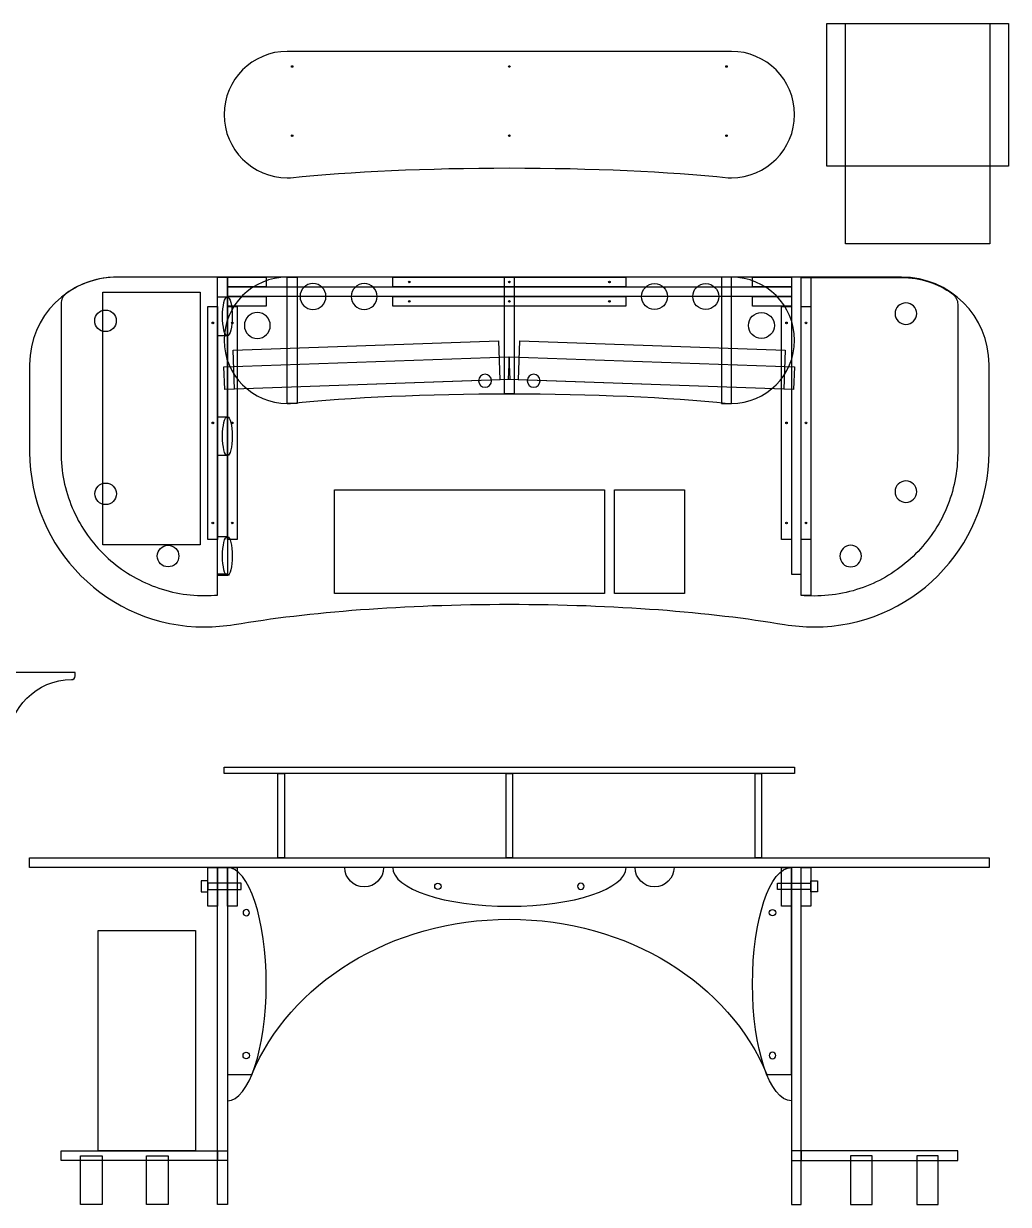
# Model space of a CAD drawing. Extents: x -964 to 14369, y 128 to 12314.
# Drawn here: x 4335 to 9804, y 4794 to 11354 of the extents above; entities that cross this region are included whole.
import ezdxf

# ---------------------------------------------------------------- set-up
doc = ezdxf.new("R2010")
doc.units = 0
doc.layers.add('desk_2009', color=7, linetype='CONTINUOUS')

msp = doc.modelspace()

# ---------------------------------------------------------------- linework, layer by layer
at = {"layer": 'desk_2009', "color": 1}
for points in [[(9804.027, 10561.966), (8796.027, 10561.966), (8796.027, 11353.968), (9804.027, 11353.968), (9804.027, 10561.966), (9804.027, 10561.966)], [(9700.359, 10129.966), (8899.697, 10129.966), (8899.697, 11353.968), (9700.359, 11353.968), (9700.359, 10129.966), (9700.359, 10129.966)], [(8265.7861, 11199.729), (5799.7861, 11199.729)], [(5826.7861, 11111.168), (5826.7861, 11111.168)], [(7032.918, 11111.168), (7032.918, 11111.168)], [(8238.7861, 11111.168), (8238.7861, 11111.168)], [(5826.7861, 10726.815), (5826.7861, 10726.815)], [(7032.918, 10726.815), (7032.918, 10726.815)], [(8238.7861, 10726.815), (8238.7861, 10726.815)], [(5799.7861, 10497.729), (5817.9881, 10497.729)], [(5799.7861, 10497.729), (5799.7861, 10497.729)], [(8247.8481, 10497.729), (8265.7861, 10497.729)], [(9210.918, 9945.7852), (4854.918, 9945.7852)], [(5412.9175, 8179.2462), (5412.9175, 9945.7852), (4854.9185, 9945.7852), (4854.9185, 9945.7852)], [(5466.917, 8294.277), (5412.917, 8294.277), (5412.917, 9945.785), (5466.917, 9945.785), (5466.917, 8294.277), (5466.917, 8294.277)], [(5682.918, 9891.785), (5466.918, 9891.785), (5466.918, 9945.785), (5682.918, 9945.785), (5682.918, 9891.785), (5682.918, 9891.785)], [(5853.786, 9244.152), (5799.786, 9244.152), (5799.786, 9945.785), (5853.786, 9945.785), (5853.786, 9244.152), (5853.786, 9244.152)], [(8265.7861, 9945.7852), (5799.7861, 9945.7852)], [(6385.31, 9945.785), (7680.527, 9945.785), (7680.527, 9891.785), (6385.31, 9891.785), (6385.31, 9945.785), (6385.31, 9945.785)], [(6477.1475, 9923.2852), (6477.1475, 9923.2852)], [(7059.918, 9297.893), (7005.918, 9297.893), (7005.918, 9945.786), (7059.918, 9945.786), (7059.918, 9297.893), (7059.918, 9297.893)], [(7032.918, 9923.2852), (7032.918, 9923.2852)], [(7588.6895, 9914.2852), (7588.6895, 9914.2852)], [(8211.786, 9244.152), (8265.786, 9244.152), (8265.786, 9945.785), (8211.786, 9945.785), (8211.786, 9244.152), (8211.786, 9244.152)], [(8598.919, 9891.785), (8382.919, 9891.785), (8382.919, 9945.785), (8598.919, 9945.785), (8598.919, 9891.785), (8598.919, 9891.785)], [(8598.919, 8294.277), (8652.919, 8294.277), (8652.919, 9945.785), (8598.919, 9945.785), (8598.919, 8294.277), (8598.919, 8294.277)], [(8706.919, 8177.284), (8652.919, 8177.284), (8652.919, 9945.785), (8706.919, 9945.785), (8706.919, 8177.284), (8706.919, 8177.284)], [(8652.919, 8176.9756), (8652.919, 9943.5146), (9210.918, 9943.5146), (9210.918, 9943.5146)], [(9210.918, 9945.7852), (9210.918, 9945.7852)], [(4572.2325, 9855.1452), (4572.2325, 9854.7312)], [(5315.239, 8458.144), (4775.239, 8458.144), (4775.239, 9862.145), (5315.239, 9862.145), (5315.239, 8458.144), (5315.239, 8458.144)], [(8598.919, 9837.785), (5466.918, 9837.785), (5466.918, 9891.785), (8598.919, 9891.785), (8598.919, 9837.785), (8598.919, 9837.785)], [(9493.604, 9852.8746), (9493.604, 9852.4606)], [(4543.1605, 9796.9282), (4543.1605, 9796.9272), (4543.1605, 8973.7852)], [(5412.917, 8487.934), (5358.917, 8487.934), (5358.917, 9783.151), (5412.917, 9783.151), (5412.917, 8487.934), (5412.917, 8487.934)], [(5466.917, 9619.535), (5412.916, 9619.535), (5412.916, 9835.535), (5466.917, 9835.535), (5466.917, 9619.535), (5466.917, 9619.535)], [(5520.917, 8487.934), (5466.917, 8487.934), (5466.917, 9783.151), (5520.917, 9783.151), (5520.917, 8487.934), (5520.917, 8487.934)], [(5682.918, 9783.785), (5466.918, 9783.785), (5466.918, 9837.785), (5682.918, 9837.785), (5682.918, 9783.785), (5682.918, 9783.785)], [(5870.2124, 9837.7852), (5870.2124, 9837.7852)], [(6154.687, 9837.7852), (6154.687, 9837.7852)], [(6385.31, 9837.785), (7680.527, 9837.785), (7680.527, 9783.785), (6385.31, 9783.785), (6385.31, 9837.785), (6385.31, 9837.785)], [(6477.1475, 9815.2852), (6477.1475, 9815.2852)], [(7032.918, 9815.2852), (7032.918, 9815.2852)], [(7588.6895, 9806.2852), (7588.6895, 9806.2852)], [(7911.1494, 9837.7852), (7911.1494, 9837.7852)], [(8195.3594, 9837.7852), (8195.3594, 9837.7852)], [(8598.919, 9783.785), (8382.919, 9783.785), (8382.919, 9837.785), (8598.919, 9837.785), (8598.919, 9783.785), (8598.919, 9783.785)], [(8598.919, 8487.934), (8544.919, 8487.934), (8544.919, 9783.151), (8598.919, 9783.151), (8598.919, 8487.934), (8598.919, 8487.934)], [(8706.919, 8487.934), (8652.919, 8487.934), (8652.919, 9783.151), (8706.919, 9783.151), (8706.919, 8487.934), (8706.919, 8487.934)], [(9522.676, 9794.6576), (9522.676, 9794.6566), (9522.676, 8971.5156)], [(5493.9175, 9727.5352), (5493.9175, 9727.5352)], [(9174.9141, 9742.7021), (9174.9141, 9742.7021)], [(4849.9214, 9702.793), (4849.9214, 9702.793)], [(5390.4175, 9691.3135), (5390.4175, 9691.3135)], [(5498.4175, 9691.3135), (5498.4175, 9691.3135)], [(5561.291, 9677.1152), (5561.291, 9677.1152)], [(8504.5459, 9677.1152), (8504.5459, 9677.1152)], [(8576.4189, 9691.3135), (8576.4189, 9691.3135)], [(8684.4189, 9691.3135), (8684.4189, 9691.3135)], [(4368.918, 9459.7852), (4368.918, 8973.7852)], [(9696.918, 8973.7852), (9696.918, 9459.7852)], [(6861.918, 9369.5195), (6861.918, 9369.5195)], [(7131.918, 9369.5195), (7131.918, 9369.5195)], [(5799.7861, 9243.7852), (5817.9881, 9243.7852)], [(5799.7861, 9243.7852), (5799.7861, 9243.7852)], [(8247.8481, 9243.7852), (8265.7861, 9243.7852)], [(5390.4175, 9135.543), (5390.4175, 9135.543)], [(5466.917, 8953.535), (5412.916, 8953.535), (5412.916, 9169.535), (5466.917, 9169.535), (5466.917, 8953.535), (5466.917, 8953.535)], [(5498.4175, 9135.543), (5498.4175, 9135.543)], [(8576.4189, 9135.543), (8576.4189, 9135.543)], [(8684.4189, 9135.543), (8684.4189, 9135.543)], [(5493.9175, 9061.5352), (5493.9175, 9061.5352)], [(4851.1191, 8741.5029), (4851.1191, 8741.5029)], [(7561, 8187.74), (6060.918, 8187.74), (6060.918, 8763.74), (7561, 8763.74), (7561, 8187.74), (7561, 8187.74)], [(8004.918, 8187.74), (7617, 8187.74), (7617, 8763.74), (8004.918, 8763.74), (8004.918, 8187.74), (8004.918, 8187.74)], [(9174.9141, 8753.4199), (9174.9141, 8753.4199)], [(5381.4175, 8579.7715), (5381.4175, 8579.7715)], [(5489.4175, 8579.7715), (5489.4175, 8579.7715)], [(8567.4189, 8579.7715), (8567.4189, 8579.7715)], [(8675.4189, 8579.7715), (8675.4189, 8579.7715)], [(5466.917, 8287.535), (5412.916, 8287.535), (5412.916, 8503.535), (5466.917, 8503.535), (5466.917, 8287.535), (5466.917, 8287.535)], [(5197.4316, 8395.5332), (5197.4316, 8395.5332)], [(5493.9175, 8395.5352), (5493.9175, 8395.5352)], [(8868.4033, 8395.5332), (8868.4033, 8395.5332)], [(5504.984, 8015.5832), (5504.984, 8015.4182)], [(8560.852, 8015.4182), (8560.852, 8015.5832)], [(4601.4819, 7749.6479), (4601.4819, 7749.6489), (4209.9779, 7749.6489), (4209.9779, 7358.1589), (4209.9779, 7358.1489), (4209.9779, 7358.1389), (4209.9779, 7337.8989), (4230.2289, 7337.8989)], [(4621.7319, 7729.3979), (4621.7319, 7749.6479), (4601.4819, 7749.6479), (4601.4819, 7749.6479)], [(4601.4819, 7709.1439), (4601.4819, 7709.1479)], [(8616.918, 7187.633), (5448.918, 7187.633), (5448.918, 7223.633), (8616.918, 7223.633), (8616.918, 7187.633), (8616.918, 7187.633)], [(5783.515, 6719.633), (5747.515, 6719.633), (5747.515, 7187.633), (5783.515, 7187.633), (5783.515, 6719.633), (5783.515, 6719.633)], [(7050.918, 6719.769), (7014.918, 6719.769), (7014.918, 7187.769), (7050.918, 7187.769), (7050.918, 6719.769), (7050.918, 6719.769)], [(8433.115, 6719.633), (8397.115, 6719.633), (8397.115, 7187.633), (8433.115, 7187.633), (8433.115, 6719.633), (8433.115, 6719.633)], [(9696.918, 6665.633), (4368.918, 6665.633), (4368.918, 6719.633), (9696.918, 6719.633), (9696.918, 6665.633), (9696.918, 6665.633)], [(5412.917, 6449.635), (5358.917, 6449.635), (5358.917, 6665.635), (5412.917, 6665.635), (5412.917, 6449.635), (5412.917, 6449.635)], [(5466.917, 4793.635), (5412.917, 4793.635), (5412.917, 6665.635), (5466.917, 6665.635), (5466.917, 4793.635), (5466.917, 4793.635)], [(5520.917, 6449.635), (5466.917, 6449.635), (5466.917, 6665.635), (5520.917, 6665.635), (5520.917, 6449.635), (5520.917, 6449.635)], [(5466.9189, 6665.6348), (5466.9189, 5369.6348)], [(6118.6874, 6665.6328), (5466.9194, 6665.6328), (5466.9194, 5514.9648), (5602.5474, 5514.9648)], [(7731.1494, 6665.6328), (6334.6874, 6665.6328)], [(7680.919, 6665.6328), (6384.919, 6665.6328)], [(8463.2874, 5514.9648), (8598.9194, 5514.9648), (8598.9194, 6665.6328), (7947.1494, 6665.6328), (7947.1494, 6665.6328)], [(8598.919, 6449.635), (8544.919, 6449.635), (8544.919, 6665.635), (8598.919, 6665.635), (8598.919, 6449.635), (8598.919, 6449.635)], [(8598.9189, 6665.6348), (8598.9189, 5369.6348)], [(8598.919, 4793.635), (8652.919, 4793.635), (8652.919, 6665.635), (8598.919, 6665.635), (8598.919, 4793.635), (8598.919, 4793.635)], [(8706.919, 6449.635), (8652.919, 6449.635), (8652.919, 6665.635), (8706.919, 6665.635), (8706.919, 6449.635), (8706.919, 6449.635)], [(5321.195, 6530.504), (5358.918, 6530.504), (5358.918, 6591), (5321.195, 6591), (5321.195, 6530.504), (5321.195, 6530.504)], [(5358.917, 6542.752), (5543.669, 6542.752), (5543.669, 6578.752), (5358.917, 6578.752), (5358.917, 6542.752), (5358.917, 6542.752)], [(6654.1602, 6560.752), (6654.1602, 6560.752)], [(7411.6777, 6560.752), (7411.6777, 6560.752)], [(8706.919, 6542.752), (8522.167, 6542.752), (8522.167, 6578.752), (8706.919, 6578.752), (8706.919, 6542.752), (8706.919, 6542.752)], [(8744.642, 6530.504), (8706.919, 6530.504), (8706.919, 6591), (8744.642, 6591), (8744.642, 6530.504), (8744.642, 6530.504)], [(7032.918, 6449.6328), (7032.918, 6449.6328)], [(5571.7998, 6396.3936), (5571.7998, 6396.3936)], [(8494.0381, 6396.3936), (8494.0381, 6396.3936)], [(5290.021, 5090.635), (4750.021, 5090.635), (4750.021, 6314.636), (5290.021, 6314.636), (5290.021, 5090.635), (5290.021, 5090.635)], [(5682.9189, 6017.6338), (5682.9189, 6017.6338)], [(8382.9189, 6017.6338), (8382.9189, 6017.6338)], [(5571.7998, 5638.876), (5571.7998, 5638.876)], [(8494.0381, 5638.876), (8494.0381, 5638.876)], [(5412.917, 5036.635), (4543.16, 5036.635), (4543.16, 5090.635), (5412.917, 5090.635), (5412.917, 5036.635), (5412.917, 5036.635)], [(4770.786, 4793.635), (4650.906, 4793.635), (4650.906, 5063.635), (4770.786, 5063.635), (4770.786, 4793.635), (4770.786, 4793.635)], [(5138.166, 4793.635), (5018.286, 4793.635), (5018.286, 5063.635), (5138.166, 5063.635), (5138.166, 4793.635), (5138.166, 4793.635)], [(5466.917, 5036.635), (5412.917, 5036.635), (5412.917, 5090.635), (5466.917, 5090.635), (5466.917, 5036.635), (5466.917, 5036.635)], [(8598.918, 5036.635), (8652.918, 5036.635), (8652.918, 5090.635), (8598.918, 5090.635), (8598.918, 5036.635), (8598.918, 5036.635)], [(8652.918, 5036.635), (9522.675, 5036.635), (9522.675, 5090.635), (8652.918, 5090.635), (8652.918, 5036.635), (8652.918, 5036.635)], [(8927.67, 4793.635), (9047.549, 4793.635), (9047.549, 5063.635), (8927.67, 5063.635), (8927.67, 4793.635), (8927.67, 4793.635)], [(9295.049, 4793.635), (9414.93, 4793.635), (9414.93, 5063.635), (9295.049, 5063.635), (9295.049, 4793.635), (9295.049, 4793.635)]]:
    msp.add_lwpolyline(points, dxfattribs=at)
at = {"layer": 'desk_2009', "color": 7}
for points in [[(6980.541, 9375.2969), (5506.611, 9323.8259), (5499.073, 9539.6929), (6973.003, 9591.1639), (6980.541, 9375.2969), (6980.541, 9375.2969), (5506.611, 9323.8259), (5499.073, 9539.6929), (6973.003, 9591.1639), (6980.541, 9375.2969), (6980.541, 9375.2969)], [(8557.002, 9323.8262), (7083.073, 9375.2972), (7090.611, 9591.1642), (8564.541, 9539.6932), (8557.002, 9323.8262), (8557.002, 9323.8262), (7083.073, 9375.2972), (7090.611, 9591.1642), (8564.541, 9539.6932), (8557.002, 9323.8262), (8557.002, 9323.8262)], [(7035.0938, 9377.2012), (5452.0588, 9321.9202), (5447.6618, 9447.8442), (7030.6968, 9503.1252), (7035.0938, 9377.2012), (7035.0938, 9377.2012), (5452.0588, 9321.9202), (5447.6618, 9447.8442), (7030.6968, 9503.1252), (7035.0938, 9377.2012), (7035.0938, 9377.2012)], [(8611.5547, 9321.9199), (7028.5207, 9377.2009), (7032.9177, 9503.1249), (8615.9527, 9447.8439), (8611.5547, 9321.9199), (8611.5547, 9321.9199), (7028.5207, 9377.2009), (7032.9177, 9503.1249), (8615.9527, 9447.8439), (8611.5547, 9321.9199), (8611.5547, 9321.9199)]]:
    msp.add_lwpolyline(points, dxfattribs=at)
at = {"layer": 'desk_2009', "color": 1}
for points in [[(5799.7861, 11199.729), (5605.9341, 11199.729), (5448.7861, 11042.581), (5448.7861, 10848.729)], [(8616.7861, 10848.729), (8616.7861, 11042.581), (8459.6391, 11199.729), (8265.7861, 11199.729)], [(5822.2861, 11115.668), (5822.2861, 11118.154), (5824.3011, 11120.168), (5826.7861, 11120.168)], [(5826.7861, 11111.168), (5824.3011, 11111.168), (5822.2861, 11113.184), (5822.2861, 11115.668)], [(5826.7861, 11120.168), (5829.2711, 11120.168), (5831.2861, 11118.154), (5831.2861, 11115.668)], [(5831.2861, 11115.668), (5831.2861, 11113.184), (5829.2711, 11111.168), (5826.7861, 11111.168)], [(7028.418, 11115.668), (7028.418, 11118.154), (7030.433, 11120.168), (7032.918, 11120.168)], [(7032.918, 11111.168), (7030.433, 11111.168), (7028.418, 11113.184), (7028.418, 11115.668)], [(7032.918, 11120.168), (7035.403, 11120.168), (7037.418, 11118.154), (7037.418, 11115.668)], [(7037.418, 11115.668), (7037.418, 11113.184), (7035.403, 11111.168), (7032.918, 11111.168)], [(8234.2861, 11115.668), (8234.2861, 11118.154), (8236.3011, 11120.168), (8238.7861, 11120.168)], [(8238.7861, 11111.168), (8236.3011, 11111.168), (8234.2861, 11113.184), (8234.2861, 11115.668)], [(8238.7861, 11120.168), (8241.2711, 11120.168), (8243.2861, 11118.154), (8243.2861, 11115.668)], [(8243.2861, 11115.668), (8243.2861, 11113.184), (8241.2711, 11111.168), (8238.7861, 11111.168)], [(5448.7861, 10848.729), (5448.7861, 10654.877), (5605.9341, 10497.729), (5799.7861, 10497.729)], [(8265.7861, 10497.729), (8459.6391, 10497.729), (8616.7861, 10654.877), (8616.7861, 10848.729)], [(5822.2861, 10731.315), (5822.2861, 10733.799), (5824.3011, 10735.815), (5826.7861, 10735.815)], [(5826.7861, 10726.815), (5824.3011, 10726.815), (5822.2861, 10728.829), (5822.2861, 10731.315)], [(5826.7861, 10735.815), (5829.2711, 10735.815), (5831.2861, 10733.799), (5831.2861, 10731.315)], [(5831.2861, 10731.315), (5831.2861, 10728.829), (5829.2711, 10726.815), (5826.7861, 10726.815)], [(7028.418, 10731.315), (7028.418, 10733.799), (7030.433, 10735.815), (7032.918, 10735.815)], [(7032.918, 10726.815), (7030.433, 10726.815), (7028.418, 10728.829), (7028.418, 10731.315)], [(7032.918, 10735.815), (7035.403, 10735.815), (7037.418, 10733.799), (7037.418, 10731.315)], [(7037.418, 10731.315), (7037.418, 10728.829), (7035.403, 10726.815), (7032.918, 10726.815)], [(8234.2861, 10731.315), (8234.2861, 10733.799), (8236.3011, 10735.815), (8238.7861, 10735.815)], [(8238.7861, 10726.815), (8236.3011, 10726.815), (8234.2861, 10728.829), (8234.2861, 10731.315)], [(8238.7861, 10735.815), (8241.2711, 10735.815), (8243.2861, 10733.799), (8243.2861, 10731.315)], [(8243.2861, 10731.315), (8243.2861, 10728.829), (8241.2711, 10726.815), (8238.7861, 10726.815)], [(5817.9881, 10497.729), (6151.3271, 10531.612), (6573.5861, 10551.862), (7032.9181, 10551.862)], [(7032.9181, 10551.862), (7492.2511, 10551.862), (7914.5101, 10531.612), (8247.8481, 10497.729)], [(4854.918, 9945.7852), (4586.508, 9945.7852), (4368.918, 9728.1952), (4368.918, 9459.7852)], [(4854.9185, 9945.7852), (4749.4735, 9945.7852), (4651.8785, 9912.1972), (4572.2325, 9855.1452)], [(5799.7861, 9945.7852), (5605.9341, 9945.7852), (5448.7861, 9788.6372), (5448.7861, 9594.7852)], [(5942.2124, 9909.7852), (5902.4474, 9909.7852), (5870.2124, 9877.5492), (5870.2124, 9837.7852)], [(6014.2124, 9837.7852), (6014.2124, 9877.5492), (5981.9774, 9909.7852), (5942.2124, 9909.7852)], [(6226.687, 9909.7852), (6186.922, 9909.7852), (6154.687, 9877.5492), (6154.687, 9837.7852)], [(6298.687, 9837.7852), (6298.687, 9877.5492), (6266.452, 9909.7852), (6226.687, 9909.7852)], [(6472.6475, 9918.7852), (6472.6475, 9921.2692), (6474.6615, 9923.2852), (6477.1475, 9923.2852)], [(6477.1475, 9914.2852), (6474.6615, 9914.2852), (6472.6475, 9916.2992), (6472.6475, 9918.7852)], [(6477.1475, 9923.2852), (6479.6325, 9923.2852), (6481.6475, 9921.2692), (6481.6475, 9918.7852)], [(6481.6475, 9918.7852), (6481.6475, 9916.2992), (6479.6325, 9914.2852), (6477.1475, 9914.2852)], [(7028.418, 9918.7852), (7028.418, 9921.2692), (7030.433, 9923.2852), (7032.918, 9923.2852)], [(7032.918, 9914.2852), (7030.433, 9914.2852), (7028.418, 9916.2992), (7028.418, 9918.7852)], [(7032.918, 9923.2852), (7035.403, 9923.2852), (7037.418, 9921.2692), (7037.418, 9918.7852)], [(7037.418, 9918.7852), (7037.418, 9916.2992), (7035.403, 9914.2852), (7032.918, 9914.2852)], [(7584.1895, 9918.7852), (7584.1895, 9921.2692), (7586.2045, 9923.2852), (7588.6895, 9923.2852)], [(7588.6895, 9914.2852), (7586.2045, 9914.2852), (7584.1895, 9916.2992), (7584.1895, 9918.7852)], [(7588.6895, 9923.2852), (7591.1745, 9923.2852), (7593.1895, 9921.2692), (7593.1895, 9918.7852)], [(7593.1895, 9918.7852), (7593.1895, 9916.2992), (7591.1745, 9914.2852), (7588.6895, 9914.2852)], [(7767.1494, 9837.7852), (7767.1494, 9877.5492), (7799.3844, 9909.7852), (7839.1494, 9909.7852)], [(7839.1494, 9909.7852), (7878.9144, 9909.7852), (7911.1494, 9877.5492), (7911.1494, 9837.7852)], [(8051.3594, 9837.7852), (8051.3594, 9877.5492), (8083.5944, 9909.7852), (8123.3594, 9909.7852)], [(8123.3594, 9909.7852), (8163.1244, 9909.7852), (8195.3594, 9877.5492), (8195.3594, 9837.7852)], [(8616.7861, 9594.7852), (8616.7861, 9788.6372), (8459.6391, 9945.7852), (8265.7861, 9945.7852)], [(9696.918, 9459.7852), (9696.918, 9728.1952), (9479.328, 9945.7852), (9210.918, 9945.7852)], [(9210.918, 9943.5146), (9316.362, 9943.5146), (9413.957, 9909.9266), (9493.604, 9852.8746)], [(4572.2325, 9854.7312), (4554.5905, 9841.6072), (4543.1605, 9820.6042), (4543.1605, 9796.9282)], [(9493.604, 9852.4606), (9511.245, 9839.3376), (9522.676, 9818.3336), (9522.676, 9794.6576)], [(5439.9175, 9727.5352), (5439.9175, 9787.1812), (5452.0055, 9835.5352), (5466.9175, 9835.5352)], [(5466.9175, 9835.5352), (5481.8295, 9835.5352), (5493.9175, 9787.1812), (5493.9175, 9727.5352)], [(5870.2124, 9837.7852), (5870.2124, 9798.0192), (5902.4474, 9765.7852), (5942.2124, 9765.7852)], [(5942.2124, 9765.7852), (5981.9774, 9765.7852), (6014.2124, 9798.0192), (6014.2124, 9837.7852)], [(6154.687, 9837.7852), (6154.687, 9798.0192), (6186.922, 9765.7852), (6226.687, 9765.7852)], [(6226.687, 9765.7852), (6266.452, 9765.7852), (6298.687, 9798.0192), (6298.687, 9837.7852)], [(6472.6475, 9810.7852), (6472.6475, 9813.2692), (6474.6615, 9815.2852), (6477.1475, 9815.2852)], [(6477.1475, 9806.2852), (6474.6615, 9806.2852), (6472.6475, 9808.2992), (6472.6475, 9810.7852)], [(6477.1475, 9815.2852), (6479.6325, 9815.2852), (6481.6475, 9813.2692), (6481.6475, 9810.7852)], [(6481.6475, 9810.7852), (6481.6475, 9808.2992), (6479.6325, 9806.2852), (6477.1475, 9806.2852)], [(7028.418, 9810.7852), (7028.418, 9813.2692), (7030.433, 9815.2852), (7032.918, 9815.2852)], [(7032.918, 9806.2852), (7030.433, 9806.2852), (7028.418, 9808.2992), (7028.418, 9810.7852)], [(7032.918, 9815.2852), (7035.403, 9815.2852), (7037.418, 9813.2692), (7037.418, 9810.7852)], [(7037.418, 9810.7852), (7037.418, 9808.2992), (7035.403, 9806.2852), (7032.918, 9806.2852)], [(7584.1895, 9810.7852), (7584.1895, 9813.2692), (7586.2045, 9815.2852), (7588.6895, 9815.2852)], [(7588.6895, 9806.2852), (7586.2045, 9806.2852), (7584.1895, 9808.2992), (7584.1895, 9810.7852)], [(7588.6895, 9815.2852), (7591.1745, 9815.2852), (7593.1895, 9813.2692), (7593.1895, 9810.7852)], [(7593.1895, 9810.7852), (7593.1895, 9808.2992), (7591.1745, 9806.2852), (7588.6895, 9806.2852)], [(7839.1494, 9765.7852), (7799.3844, 9765.7852), (7767.1494, 9798.0192), (7767.1494, 9837.7852)], [(7911.1494, 9837.7852), (7911.1494, 9798.0192), (7878.9144, 9765.7852), (7839.1494, 9765.7852)], [(8123.3594, 9765.7852), (8083.5944, 9765.7852), (8051.3594, 9798.0192), (8051.3594, 9837.7852)], [(8195.3594, 9837.7852), (8195.3594, 9798.0192), (8163.1244, 9765.7852), (8123.3594, 9765.7852)], [(9234.8531, 9802.6441), (9201.7501, 9802.6441), (9174.9141, 9775.8081), (9174.9141, 9742.7021)], [(9294.7941, 9742.7021), (9294.7941, 9775.8081), (9267.9591, 9802.6441), (9234.8531, 9802.6441)], [(4730.0414, 9702.793), (4730.0414, 9735.898), (4756.8774, 9762.734), (4789.9814, 9762.734)], [(4789.9814, 9762.734), (4823.0854, 9762.734), (4849.9214, 9735.898), (4849.9214, 9702.793)], [(5466.9175, 9619.5352), (5452.0055, 9619.5352), (5439.9175, 9667.8882), (5439.9175, 9727.5352)], [(5493.9175, 9727.5352), (5493.9175, 9667.8882), (5481.8295, 9619.5352), (5466.9175, 9619.5352)], [(5633.291, 9749.1152), (5593.526, 9749.1152), (5561.291, 9716.8812), (5561.291, 9677.1152)], [(5705.291, 9677.1152), (5705.291, 9716.8812), (5673.056, 9749.1152), (5633.291, 9749.1152)], [(8360.5459, 9677.1152), (8360.5459, 9716.8812), (8392.7809, 9749.1152), (8432.5459, 9749.1152)], [(8432.5459, 9749.1152), (8472.3109, 9749.1152), (8504.5459, 9716.8812), (8504.5459, 9677.1152)], [(9174.9141, 9742.7021), (9174.9141, 9709.6001), (9201.7501, 9682.7641), (9234.8531, 9682.7641)], [(9234.8531, 9682.7641), (9267.9591, 9682.7641), (9294.7941, 9709.6001), (9294.7941, 9742.7021)], [(4789.9814, 9642.855), (4756.8774, 9642.855), (4730.0414, 9669.691), (4730.0414, 9702.793)], [(4849.9214, 9702.793), (4849.9214, 9669.691), (4823.0854, 9642.855), (4789.9814, 9642.855)], [(5381.4175, 9691.3135), (5381.4175, 9693.7985), (5383.4325, 9695.8135), (5385.9175, 9695.8135)], [(5385.9175, 9686.8135), (5383.4325, 9686.8135), (5381.4175, 9688.8285), (5381.4175, 9691.3135)], [(5385.9175, 9695.8135), (5388.4025, 9695.8135), (5390.4175, 9693.7985), (5390.4175, 9691.3135)], [(5390.4175, 9691.3135), (5390.4175, 9688.8285), (5388.4025, 9686.8135), (5385.9175, 9686.8135)], [(5489.4175, 9691.3135), (5489.4175, 9693.7985), (5491.4325, 9695.8135), (5493.9175, 9695.8135)], [(5493.9175, 9686.8135), (5491.4325, 9686.8135), (5489.4175, 9688.8285), (5489.4175, 9691.3135)], [(5493.9175, 9695.8135), (5496.4025, 9695.8135), (5498.4175, 9693.7985), (5498.4175, 9691.3135)], [(5498.4175, 9691.3135), (5498.4175, 9688.8285), (5496.4025, 9686.8135), (5493.9175, 9686.8135)], [(5561.291, 9677.1152), (5561.291, 9637.3512), (5593.526, 9605.1152), (5633.291, 9605.1152)], [(5633.291, 9605.1152), (5673.056, 9605.1152), (5705.291, 9637.3512), (5705.291, 9677.1152)], [(8432.5459, 9605.1152), (8392.7809, 9605.1152), (8360.5459, 9637.3512), (8360.5459, 9677.1152)], [(8504.5459, 9677.1152), (8504.5459, 9637.3512), (8472.3109, 9605.1152), (8432.5459, 9605.1152)], [(8567.4189, 9691.3135), (8567.4189, 9693.7985), (8569.4339, 9695.8135), (8571.9189, 9695.8135)], [(8571.9189, 9686.8135), (8569.4339, 9686.8135), (8567.4189, 9688.8285), (8567.4189, 9691.3135)], [(8571.9189, 9695.8135), (8574.4039, 9695.8135), (8576.4189, 9693.7985), (8576.4189, 9691.3135)], [(8576.4189, 9691.3135), (8576.4189, 9688.8285), (8574.4039, 9686.8135), (8571.9189, 9686.8135)], [(8675.4189, 9691.3135), (8675.4189, 9693.7985), (8677.4339, 9695.8135), (8679.9189, 9695.8135)], [(8679.9189, 9686.8135), (8677.4339, 9686.8135), (8675.4189, 9688.8285), (8675.4189, 9691.3135)], [(8679.9189, 9695.8135), (8682.4039, 9695.8135), (8684.4189, 9693.7985), (8684.4189, 9691.3135)], [(8684.4189, 9691.3135), (8684.4189, 9688.8285), (8682.4039, 9686.8135), (8679.9189, 9686.8135)], [(5448.7861, 9594.7852), (5448.7861, 9400.9322), (5605.9341, 9243.7852), (5799.7861, 9243.7852)], [(8265.7861, 9243.7852), (8459.6391, 9243.7852), (8616.7861, 9400.9322), (8616.7861, 9594.7852)], [(6897.918, 9405.5195), (6878.035, 9405.5195), (6861.918, 9389.4015), (6861.918, 9369.5195)], [(6933.918, 9369.5195), (6933.918, 9389.4015), (6917.8, 9405.5195), (6897.918, 9405.5195)], [(7167.918, 9405.5195), (7148.035, 9405.5195), (7131.918, 9389.4015), (7131.918, 9369.5195)], [(7203.918, 9369.5195), (7203.918, 9389.4015), (7187.8, 9405.5195), (7167.918, 9405.5195)], [(6861.918, 9369.5195), (6861.918, 9349.6365), (6878.035, 9333.5195), (6897.918, 9333.5195)], [(6897.918, 9333.5195), (6917.8, 9333.5195), (6933.918, 9349.6365), (6933.918, 9369.5195)], [(7131.918, 9369.5195), (7131.918, 9349.6365), (7148.035, 9333.5195), (7167.918, 9333.5195)], [(7167.918, 9333.5195), (7187.8, 9333.5195), (7203.918, 9349.6365), (7203.918, 9369.5195)], [(5817.9881, 9243.7852), (6151.3271, 9277.6682), (6573.5861, 9297.9182), (7032.9181, 9297.9182)], [(7032.9181, 9297.9182), (7492.2511, 9297.9182), (7914.5101, 9277.6682), (8247.8481, 9243.7852)], [(5381.4175, 9135.543), (5381.4175, 9138.027), (5383.4325, 9140.043), (5385.9175, 9140.043)], [(5385.9175, 9131.043), (5383.4325, 9131.043), (5381.4175, 9133.057), (5381.4175, 9135.543)], [(5385.9175, 9140.043), (5388.4025, 9140.043), (5390.4175, 9138.027), (5390.4175, 9135.543)], [(5390.4175, 9135.543), (5390.4175, 9133.057), (5388.4025, 9131.043), (5385.9175, 9131.043)], [(5439.9175, 9061.5352), (5439.9175, 9121.1812), (5452.0055, 9169.5352), (5466.9175, 9169.5352)], [(5466.9175, 9169.5352), (5481.8295, 9169.5352), (5493.9175, 9121.1812), (5493.9175, 9061.5352)], [(5489.4175, 9135.543), (5489.4175, 9138.027), (5491.4325, 9140.043), (5493.9175, 9140.043)], [(5493.9175, 9131.043), (5491.4325, 9131.043), (5489.4175, 9133.057), (5489.4175, 9135.543)], [(5493.9175, 9140.043), (5496.4025, 9140.043), (5498.4175, 9138.027), (5498.4175, 9135.543)], [(5498.4175, 9135.543), (5498.4175, 9133.057), (5496.4025, 9131.043), (5493.9175, 9131.043)], [(8567.4189, 9135.543), (8567.4189, 9138.027), (8569.4339, 9140.043), (8571.9189, 9140.043)], [(8571.9189, 9131.043), (8569.4339, 9131.043), (8567.4189, 9133.057), (8567.4189, 9135.543)], [(8571.9189, 9140.043), (8574.4039, 9140.043), (8576.4189, 9138.027), (8576.4189, 9135.543)], [(8576.4189, 9135.543), (8576.4189, 9133.057), (8574.4039, 9131.043), (8571.9189, 9131.043)], [(8675.4189, 9135.543), (8675.4189, 9138.027), (8677.4339, 9140.043), (8679.9189, 9140.043)], [(8679.9189, 9131.043), (8677.4339, 9131.043), (8675.4189, 9133.057), (8675.4189, 9135.543)], [(8679.9189, 9140.043), (8682.4039, 9140.043), (8684.4189, 9138.027), (8684.4189, 9135.543)], [(8684.4189, 9135.543), (8684.4189, 9133.057), (8682.4039, 9131.043), (8679.9189, 9131.043)], [(5466.9175, 8953.5352), (5452.0055, 8953.5352), (5439.9175, 9001.8882), (5439.9175, 9061.5352)], [(5493.9175, 9061.5352), (5493.9175, 9001.8882), (5481.8295, 8953.5352), (5466.9175, 8953.5352)], [(4368.918, 8973.7852), (4368.918, 8436.9642), (4804.098, 8001.7852), (5340.918, 8001.7852)], [(4543.1605, 8973.7852), (4543.1605, 8866.0142), (4564.2265, 8761.5552), (4605.7795, 8663.3142)], [(8724.918, 8001.7852), (9261.738, 8001.7852), (9696.918, 8436.9642), (9696.918, 8973.7852)], [(9522.676, 8971.5156), (9522.676, 8863.7436), (9501.609, 8759.2856), (9460.057, 8661.0436)], [(4731.2391, 8741.5029), (4731.2391, 8774.6089), (4758.0751, 8801.4449), (4791.1791, 8801.4449)], [(4791.1791, 8801.4449), (4824.2831, 8801.4449), (4851.1191, 8774.6089), (4851.1191, 8741.5029)], [(9234.8531, 8813.3629), (9201.7501, 8813.3629), (9174.9141, 8786.5259), (9174.9141, 8753.4199)], [(9294.7941, 8753.4199), (9294.7941, 8786.5259), (9267.9591, 8813.3629), (9234.8531, 8813.3629)], [(4791.1791, 8681.5649), (4758.0751, 8681.5649), (4731.2391, 8708.4009), (4731.2391, 8741.5029)], [(4851.1191, 8741.5029), (4851.1191, 8708.4009), (4824.2831, 8681.5649), (4791.1791, 8681.5649)], [(9174.9141, 8753.4199), (9174.9141, 8720.3179), (9201.7501, 8693.4819), (9234.8531, 8693.4819)], [(9234.8531, 8693.4819), (9267.9591, 8693.4819), (9294.7941, 8720.3179), (9294.7941, 8753.4199)], [(4605.7795, 8663.3142), (4645.9495, 8568.3392), (4703.4975, 8483.0042), (4776.8175, 8409.6832)], [(9460.057, 8661.0436), (9419.886, 8566.0686), (9362.339, 8480.7346), (9289.019, 8407.4136)], [(5381.4175, 8579.7715), (5381.4175, 8582.2555), (5383.4325, 8584.2715), (5385.9175, 8584.2715)], [(5385.9175, 8575.2715), (5383.4325, 8575.2715), (5381.4175, 8577.2855), (5381.4175, 8579.7715)], [(5385.9175, 8584.2715), (5388.4025, 8584.2715), (5390.4175, 8582.2555), (5390.4175, 8579.7715)], [(5390.4175, 8579.7715), (5390.4175, 8577.2855), (5388.4025, 8575.2715), (5385.9175, 8575.2715)], [(5489.4175, 8579.7715), (5489.4175, 8582.2555), (5491.4325, 8584.2715), (5493.9175, 8584.2715)], [(5493.9175, 8575.2715), (5491.4325, 8575.2715), (5489.4175, 8577.2855), (5489.4175, 8579.7715)], [(5493.9175, 8584.2715), (5496.4025, 8584.2715), (5498.4175, 8582.2555), (5498.4175, 8579.7715)], [(5498.4175, 8579.7715), (5498.4175, 8577.2855), (5496.4025, 8575.2715), (5493.9175, 8575.2715)], [(8567.4189, 8579.7715), (8567.4189, 8582.2555), (8569.4339, 8584.2715), (8571.9189, 8584.2715)], [(8571.9189, 8575.2715), (8569.4339, 8575.2715), (8567.4189, 8577.2855), (8567.4189, 8579.7715)], [(8571.9189, 8584.2715), (8574.4039, 8584.2715), (8576.4189, 8582.2555), (8576.4189, 8579.7715)], [(8576.4189, 8579.7715), (8576.4189, 8577.2855), (8574.4039, 8575.2715), (8571.9189, 8575.2715)], [(8675.4189, 8579.7715), (8675.4189, 8582.2555), (8677.4339, 8584.2715), (8679.9189, 8584.2715)], [(8679.9189, 8575.2715), (8677.4339, 8575.2715), (8675.4189, 8577.2855), (8675.4189, 8579.7715)], [(8679.9189, 8584.2715), (8682.4039, 8584.2715), (8684.4189, 8582.2555), (8684.4189, 8579.7715)], [(8684.4189, 8579.7715), (8684.4189, 8577.2855), (8682.4039, 8575.2715), (8679.9189, 8575.2715)], [(5439.9175, 8395.5352), (5439.9175, 8455.1812), (5452.0055, 8503.5352), (5466.9175, 8503.5352)], [(5466.9175, 8503.5352), (5481.8295, 8503.5352), (5493.9175, 8455.1812), (5493.9175, 8395.5352)], [(4776.8175, 8409.6832), (4850.1375, 8336.3642), (4935.4725, 8278.8162), (5030.4475, 8238.6462)], [(5077.5506, 8395.5332), (5077.5506, 8428.6382), (5104.3866, 8455.4762), (5137.4916, 8455.4762)], [(5137.4916, 8455.4762), (5170.5956, 8455.4762), (5197.4316, 8428.6382), (5197.4316, 8395.5332)], [(8928.3433, 8455.4762), (8895.2393, 8455.4762), (8868.4033, 8428.6382), (8868.4033, 8395.5332)], [(8988.2843, 8395.5332), (8988.2843, 8428.6382), (8961.4483, 8455.4762), (8928.3433, 8455.4762)], [(9289.019, 8407.4136), (9215.698, 8334.0936), (9130.364, 8276.5456), (9035.389, 8236.3756)], [(5137.4916, 8335.5952), (5104.3866, 8335.5952), (5077.5506, 8362.4312), (5077.5506, 8395.5332)], [(5197.4316, 8395.5332), (5197.4316, 8362.4312), (5170.5956, 8335.5952), (5137.4916, 8335.5952)], [(5466.9175, 8287.5352), (5452.0055, 8287.5352), (5439.9175, 8335.8882), (5439.9175, 8395.5352)], [(5493.9175, 8395.5352), (5493.9175, 8335.8882), (5481.8295, 8287.5352), (5466.9175, 8287.5352)], [(8868.4033, 8395.5332), (8868.4033, 8362.4312), (8895.2393, 8335.5952), (8928.3433, 8335.5952)], [(8928.3433, 8335.5952), (8961.4483, 8335.5952), (8988.2843, 8362.4312), (8988.2843, 8395.5332)], [(5030.4475, 8238.6462), (5128.6885, 8197.0932), (5233.1465, 8176.0262), (5340.9195, 8176.0262)], [(9035.389, 8236.3756), (8937.147, 8194.8226), (8832.689, 8173.7566), (8724.918, 8173.7566)], [(5340.9195, 8176.0262), (5364.9465, 8176.0262), (5389.0065, 8177.1122), (5412.9175, 8179.2462)], [(8724.918, 8173.7566), (8700.89, 8173.7566), (8676.829, 8174.8426), (8652.919, 8176.9756)], [(5504.984, 8015.4182), (5917.858, 8085.5462), (6450.924, 8127.8012), (7032.918, 8127.8012)], [(7032.918, 8127.8012), (7614.913, 8127.8012), (8147.979, 8085.5462), (8560.852, 8015.4182)], [(5340.918, 8001.7852), (5396.837, 8001.7852), (5451.649, 8006.5162), (5504.984, 8015.5832)], [(8560.852, 8015.5832), (8614.188, 8006.5162), (8669, 8001.7852), (8724.918, 8001.7852)], [(4250.4779, 7358.1559), (4250.4839, 7552.0029), (4407.6309, 7709.1439), (4601.4819, 7709.1439)], [(4601.4819, 7709.1479), (4612.6659, 7709.1479), (4621.7319, 7718.2139), (4621.7319, 7729.3979)], [(5682.9189, 6017.6338), (5682.9189, 6375.5158), (5586.2129, 6665.6348), (5466.9189, 6665.6348)], [(6226.6874, 6557.6328), (6167.0404, 6557.6328), (6118.6874, 6605.9868), (6118.6874, 6665.6328)], [(6334.6874, 6665.6328), (6334.6874, 6605.9868), (6286.3344, 6557.6328), (6226.6874, 6557.6328)], [(6384.919, 6665.6328), (6384.919, 6546.3388), (6675.038, 6449.6328), (7032.918, 6449.6328)], [(7032.918, 6449.6328), (7390.8, 6449.6328), (7680.919, 6546.3388), (7680.919, 6665.6328)], [(7839.1494, 6557.6328), (7779.5024, 6557.6328), (7731.1494, 6605.9868), (7731.1494, 6665.6328)], [(7947.1494, 6665.6328), (7947.1494, 6605.9868), (7898.7964, 6557.6328), (7839.1494, 6557.6328)], [(8382.9189, 6017.6338), (8382.9189, 6375.5158), (8479.6249, 6665.6348), (8598.9189, 6665.6348)], [(6618.1602, 6560.752), (6618.1602, 6570.693), (6626.2192, 6578.752), (6636.1602, 6578.752)], [(6636.1602, 6542.752), (6626.2192, 6542.752), (6618.1602, 6550.811), (6618.1602, 6560.752)], [(6636.1602, 6578.752), (6646.1012, 6578.752), (6654.1602, 6570.693), (6654.1602, 6560.752)], [(6654.1602, 6560.752), (6654.1602, 6550.811), (6646.1012, 6542.752), (6636.1602, 6542.752)], [(7429.6777, 6578.752), (7419.7367, 6578.752), (7411.6777, 6570.693), (7411.6777, 6560.752)], [(7411.6777, 6560.752), (7411.6777, 6550.811), (7419.7367, 6542.752), (7429.6777, 6542.752)], [(7447.6777, 6560.752), (7447.6777, 6570.693), (7439.6187, 6578.752), (7429.6777, 6578.752)], [(7429.6777, 6542.752), (7439.6187, 6542.752), (7447.6777, 6550.811), (7447.6777, 6560.752)], [(5571.7998, 6432.3936), (5561.8588, 6432.3936), (5553.7998, 6424.3346), (5553.7998, 6414.3936)], [(5589.7998, 6414.3936), (5589.7998, 6424.3346), (5581.7408, 6432.3936), (5571.7998, 6432.3936)], [(8476.0381, 6414.3936), (8476.0381, 6424.3346), (8484.0971, 6432.3936), (8494.0381, 6432.3936)], [(8494.0381, 6432.3936), (8503.9791, 6432.3936), (8512.0381, 6424.3346), (8512.0381, 6414.3936)], [(5553.7998, 6414.3936), (5553.7998, 6404.4526), (5561.8588, 6396.3936), (5571.7998, 6396.3936)], [(5571.7998, 6396.3936), (5581.7408, 6396.3936), (5589.7998, 6404.4526), (5589.7998, 6414.3936)], [(5602.5474, 5514.9648), (5811.2284, 6017.6958), (6372.8444, 6377.7578), (7032.9184, 6377.7578)], [(7032.9184, 6377.7578), (7692.9914, 6377.7578), (8254.6074, 6017.6958), (8463.2874, 5514.9648)], [(8494.0381, 6396.3936), (8484.0971, 6396.3936), (8476.0381, 6404.4526), (8476.0381, 6414.3936)], [(8512.0381, 6414.3936), (8512.0381, 6404.4526), (8503.9791, 6396.3936), (8494.0381, 6396.3936)], [(5466.9189, 5369.6348), (5586.2129, 5369.6348), (5682.9189, 5659.7538), (5682.9189, 6017.6338)], [(8598.9189, 5369.6348), (8479.6249, 5369.6348), (8382.9189, 5659.7538), (8382.9189, 6017.6338)], [(5553.7998, 5620.876), (5553.7998, 5630.817), (5561.8588, 5638.876), (5571.7998, 5638.876)], [(5571.7998, 5602.876), (5561.8588, 5602.876), (5553.7998, 5610.935), (5553.7998, 5620.876)], [(5571.7998, 5638.876), (5581.7408, 5638.876), (5589.7998, 5630.817), (5589.7998, 5620.876)], [(5589.7998, 5620.876), (5589.7998, 5610.935), (5581.7408, 5602.876), (5571.7998, 5602.876)], [(8494.0381, 5638.876), (8484.0971, 5638.876), (8476.0381, 5630.817), (8476.0381, 5620.876)], [(8476.0381, 5620.876), (8476.0381, 5610.935), (8484.0971, 5602.876), (8494.0381, 5602.876)], [(8512.0381, 5620.876), (8512.0381, 5630.817), (8503.9791, 5638.876), (8494.0381, 5638.876)], [(8494.0381, 5602.876), (8503.9791, 5602.876), (8512.0381, 5610.935), (8512.0381, 5620.876)]]:
    msp.add_open_spline(points, degree=3, dxfattribs=at)
at = {"layer": 'desk_2009', "color": 7}
for points in [[(5822.2861, 11115.668), (5822.2861, 11118.154), (5824.3011, 11120.168), (5826.7861, 11120.168)], [(5826.7861, 11111.168), (5824.3011, 11111.168), (5822.2861, 11113.184), (5822.2861, 11115.668)], [(5826.7861, 11120.168), (5829.2711, 11120.168), (5831.2861, 11118.154), (5831.2861, 11115.668)], [(5831.2861, 11115.668), (5831.2861, 11113.184), (5829.2711, 11111.168), (5826.7861, 11111.168)], [(7028.418, 11115.668), (7028.418, 11118.154), (7030.433, 11120.168), (7032.918, 11120.168)], [(7032.918, 11111.168), (7030.433, 11111.168), (7028.418, 11113.184), (7028.418, 11115.668)], [(7032.918, 11120.168), (7035.403, 11120.168), (7037.418, 11118.154), (7037.418, 11115.668)], [(7037.418, 11115.668), (7037.418, 11113.184), (7035.403, 11111.168), (7032.918, 11111.168)], [(8234.2861, 11115.668), (8234.2861, 11118.154), (8236.3011, 11120.168), (8238.7861, 11120.168)], [(8238.7861, 11111.168), (8236.3011, 11111.168), (8234.2861, 11113.184), (8234.2861, 11115.668)], [(8238.7861, 11120.168), (8241.2711, 11120.168), (8243.2861, 11118.154), (8243.2861, 11115.668)], [(8243.2861, 11115.668), (8243.2861, 11113.184), (8241.2711, 11111.168), (8238.7861, 11111.168)], [(5822.2861, 10731.315), (5822.2861, 10733.799), (5824.3011, 10735.815), (5826.7861, 10735.815)], [(5826.7861, 10726.815), (5824.3011, 10726.815), (5822.2861, 10728.829), (5822.2861, 10731.315)], [(5826.7861, 10735.815), (5829.2711, 10735.815), (5831.2861, 10733.799), (5831.2861, 10731.315)], [(5831.2861, 10731.315), (5831.2861, 10728.829), (5829.2711, 10726.815), (5826.7861, 10726.815)], [(7028.418, 10731.315), (7028.418, 10733.799), (7030.433, 10735.815), (7032.918, 10735.815)], [(7032.918, 10726.815), (7030.433, 10726.815), (7028.418, 10728.829), (7028.418, 10731.315)], [(7032.918, 10735.815), (7035.403, 10735.815), (7037.418, 10733.799), (7037.418, 10731.315)], [(7037.418, 10731.315), (7037.418, 10728.829), (7035.403, 10726.815), (7032.918, 10726.815)], [(8234.2861, 10731.315), (8234.2861, 10733.799), (8236.3011, 10735.815), (8238.7861, 10735.815)], [(8238.7861, 10726.815), (8236.3011, 10726.815), (8234.2861, 10728.829), (8234.2861, 10731.315)], [(8238.7861, 10735.815), (8241.2711, 10735.815), (8243.2861, 10733.799), (8243.2861, 10731.315)], [(8243.2861, 10731.315), (8243.2861, 10728.829), (8241.2711, 10726.815), (8238.7861, 10726.815)], [(6472.6475, 9918.7852), (6472.6475, 9921.2692), (6474.6615, 9923.2852), (6477.1475, 9923.2852)], [(6477.1475, 9914.2852), (6474.6615, 9914.2852), (6472.6475, 9916.2992), (6472.6475, 9918.7852)], [(6477.1475, 9923.2852), (6479.6325, 9923.2852), (6481.6475, 9921.2692), (6481.6475, 9918.7852)], [(6481.6475, 9918.7852), (6481.6475, 9916.2992), (6479.6325, 9914.2852), (6477.1475, 9914.2852)], [(7028.418, 9918.7852), (7028.418, 9921.2692), (7030.433, 9923.2852), (7032.918, 9923.2852)], [(7032.918, 9914.2852), (7030.433, 9914.2852), (7028.418, 9916.2992), (7028.418, 9918.7852)], [(7032.918, 9923.2852), (7035.403, 9923.2852), (7037.418, 9921.2692), (7037.418, 9918.7852)], [(7037.418, 9918.7852), (7037.418, 9916.2992), (7035.403, 9914.2852), (7032.918, 9914.2852)], [(7584.1895, 9918.7852), (7584.1895, 9921.2692), (7586.2045, 9923.2852), (7588.6895, 9923.2852)], [(7588.6895, 9914.2852), (7586.2045, 9914.2852), (7584.1895, 9916.2992), (7584.1895, 9918.7852)], [(7588.6895, 9923.2852), (7591.1745, 9923.2852), (7593.1895, 9921.2692), (7593.1895, 9918.7852)], [(7593.1895, 9918.7852), (7593.1895, 9916.2992), (7591.1745, 9914.2852), (7588.6895, 9914.2852)], [(6472.6475, 9810.7852), (6472.6475, 9813.2692), (6474.6615, 9815.2852), (6477.1475, 9815.2852)], [(6477.1475, 9806.2852), (6474.6615, 9806.2852), (6472.6475, 9808.2992), (6472.6475, 9810.7852)], [(6477.1475, 9815.2852), (6479.6325, 9815.2852), (6481.6475, 9813.2692), (6481.6475, 9810.7852)], [(6481.6475, 9810.7852), (6481.6475, 9808.2992), (6479.6325, 9806.2852), (6477.1475, 9806.2852)], [(7028.418, 9810.7852), (7028.418, 9813.2692), (7030.433, 9815.2852), (7032.918, 9815.2852)], [(7032.918, 9806.2852), (7030.433, 9806.2852), (7028.418, 9808.2992), (7028.418, 9810.7852)], [(7032.918, 9815.2852), (7035.403, 9815.2852), (7037.418, 9813.2692), (7037.418, 9810.7852)], [(7037.418, 9810.7852), (7037.418, 9808.2992), (7035.403, 9806.2852), (7032.918, 9806.2852)], [(7584.1895, 9810.7852), (7584.1895, 9813.2692), (7586.2045, 9815.2852), (7588.6895, 9815.2852)], [(7588.6895, 9806.2852), (7586.2045, 9806.2852), (7584.1895, 9808.2992), (7584.1895, 9810.7852)], [(7588.6895, 9815.2852), (7591.1745, 9815.2852), (7593.1895, 9813.2692), (7593.1895, 9810.7852)], [(7593.1895, 9810.7852), (7593.1895, 9808.2992), (7591.1745, 9806.2852), (7588.6895, 9806.2852)], [(5381.4175, 9691.3135), (5381.4175, 9693.7985), (5383.4325, 9695.8135), (5385.9175, 9695.8135)], [(5385.9175, 9686.8135), (5383.4325, 9686.8135), (5381.4175, 9688.8285), (5381.4175, 9691.3135)], [(5385.9175, 9695.8135), (5388.4025, 9695.8135), (5390.4175, 9693.7985), (5390.4175, 9691.3135)], [(5390.4175, 9691.3135), (5390.4175, 9688.8285), (5388.4025, 9686.8135), (5385.9175, 9686.8135)], [(5489.4175, 9691.3135), (5489.4175, 9693.7985), (5491.4325, 9695.8135), (5493.9175, 9695.8135)], [(5493.9175, 9686.8135), (5491.4325, 9686.8135), (5489.4175, 9688.8285), (5489.4175, 9691.3135)], [(5493.9175, 9695.8135), (5496.4025, 9695.8135), (5498.4175, 9693.7985), (5498.4175, 9691.3135)], [(5498.4175, 9691.3135), (5498.4175, 9688.8285), (5496.4025, 9686.8135), (5493.9175, 9686.8135)], [(8567.4189, 9691.3135), (8567.4189, 9693.7985), (8569.4339, 9695.8135), (8571.9189, 9695.8135)], [(8571.9189, 9686.8135), (8569.4339, 9686.8135), (8567.4189, 9688.8285), (8567.4189, 9691.3135)], [(8571.9189, 9695.8135), (8574.4039, 9695.8135), (8576.4189, 9693.7985), (8576.4189, 9691.3135)], [(8576.4189, 9691.3135), (8576.4189, 9688.8285), (8574.4039, 9686.8135), (8571.9189, 9686.8135)], [(8675.4189, 9691.3135), (8675.4189, 9693.7985), (8677.4339, 9695.8135), (8679.9189, 9695.8135)], [(8679.9189, 9686.8135), (8677.4339, 9686.8135), (8675.4189, 9688.8285), (8675.4189, 9691.3135)], [(8679.9189, 9695.8135), (8682.4039, 9695.8135), (8684.4189, 9693.7985), (8684.4189, 9691.3135)], [(8684.4189, 9691.3135), (8684.4189, 9688.8285), (8682.4039, 9686.8135), (8679.9189, 9686.8135)], [(5381.4175, 9135.543), (5381.4175, 9138.027), (5383.4325, 9140.043), (5385.9175, 9140.043)], [(5385.9175, 9131.043), (5383.4325, 9131.043), (5381.4175, 9133.057), (5381.4175, 9135.543)], [(5385.9175, 9140.043), (5388.4025, 9140.043), (5390.4175, 9138.027), (5390.4175, 9135.543)], [(5390.4175, 9135.543), (5390.4175, 9133.057), (5388.4025, 9131.043), (5385.9175, 9131.043)], [(5489.4175, 9135.543), (5489.4175, 9138.027), (5491.4325, 9140.043), (5493.9175, 9140.043)], [(5493.9175, 9131.043), (5491.4325, 9131.043), (5489.4175, 9133.057), (5489.4175, 9135.543)], [(5493.9175, 9140.043), (5496.4025, 9140.043), (5498.4175, 9138.027), (5498.4175, 9135.543)], [(5498.4175, 9135.543), (5498.4175, 9133.057), (5496.4025, 9131.043), (5493.9175, 9131.043)], [(8567.4189, 9135.543), (8567.4189, 9138.027), (8569.4339, 9140.043), (8571.9189, 9140.043)], [(8571.9189, 9131.043), (8569.4339, 9131.043), (8567.4189, 9133.057), (8567.4189, 9135.543)], [(8571.9189, 9140.043), (8574.4039, 9140.043), (8576.4189, 9138.027), (8576.4189, 9135.543)], [(8576.4189, 9135.543), (8576.4189, 9133.057), (8574.4039, 9131.043), (8571.9189, 9131.043)], [(8675.4189, 9135.543), (8675.4189, 9138.027), (8677.4339, 9140.043), (8679.9189, 9140.043)], [(8679.9189, 9131.043), (8677.4339, 9131.043), (8675.4189, 9133.057), (8675.4189, 9135.543)], [(8679.9189, 9140.043), (8682.4039, 9140.043), (8684.4189, 9138.027), (8684.4189, 9135.543)], [(8684.4189, 9135.543), (8684.4189, 9133.057), (8682.4039, 9131.043), (8679.9189, 9131.043)], [(5381.4175, 8579.7715), (5381.4175, 8582.2555), (5383.4325, 8584.2715), (5385.9175, 8584.2715)], [(5385.9175, 8575.2715), (5383.4325, 8575.2715), (5381.4175, 8577.2855), (5381.4175, 8579.7715)], [(5385.9175, 8584.2715), (5388.4025, 8584.2715), (5390.4175, 8582.2555), (5390.4175, 8579.7715)], [(5390.4175, 8579.7715), (5390.4175, 8577.2855), (5388.4025, 8575.2715), (5385.9175, 8575.2715)], [(5489.4175, 8579.7715), (5489.4175, 8582.2555), (5491.4325, 8584.2715), (5493.9175, 8584.2715)], [(5493.9175, 8575.2715), (5491.4325, 8575.2715), (5489.4175, 8577.2855), (5489.4175, 8579.7715)], [(5493.9175, 8584.2715), (5496.4025, 8584.2715), (5498.4175, 8582.2555), (5498.4175, 8579.7715)], [(5498.4175, 8579.7715), (5498.4175, 8577.2855), (5496.4025, 8575.2715), (5493.9175, 8575.2715)], [(8567.4189, 8579.7715), (8567.4189, 8582.2555), (8569.4339, 8584.2715), (8571.9189, 8584.2715)], [(8571.9189, 8575.2715), (8569.4339, 8575.2715), (8567.4189, 8577.2855), (8567.4189, 8579.7715)], [(8571.9189, 8584.2715), (8574.4039, 8584.2715), (8576.4189, 8582.2555), (8576.4189, 8579.7715)], [(8576.4189, 8579.7715), (8576.4189, 8577.2855), (8574.4039, 8575.2715), (8571.9189, 8575.2715)], [(8675.4189, 8579.7715), (8675.4189, 8582.2555), (8677.4339, 8584.2715), (8679.9189, 8584.2715)], [(8679.9189, 8575.2715), (8677.4339, 8575.2715), (8675.4189, 8577.2855), (8675.4189, 8579.7715)], [(8679.9189, 8584.2715), (8682.4039, 8584.2715), (8684.4189, 8582.2555), (8684.4189, 8579.7715)], [(8684.4189, 8579.7715), (8684.4189, 8577.2855), (8682.4039, 8575.2715), (8679.9189, 8575.2715)]]:
    msp.add_open_spline(points, degree=3, dxfattribs=at)

doc.saveas('drawing.dxf')
